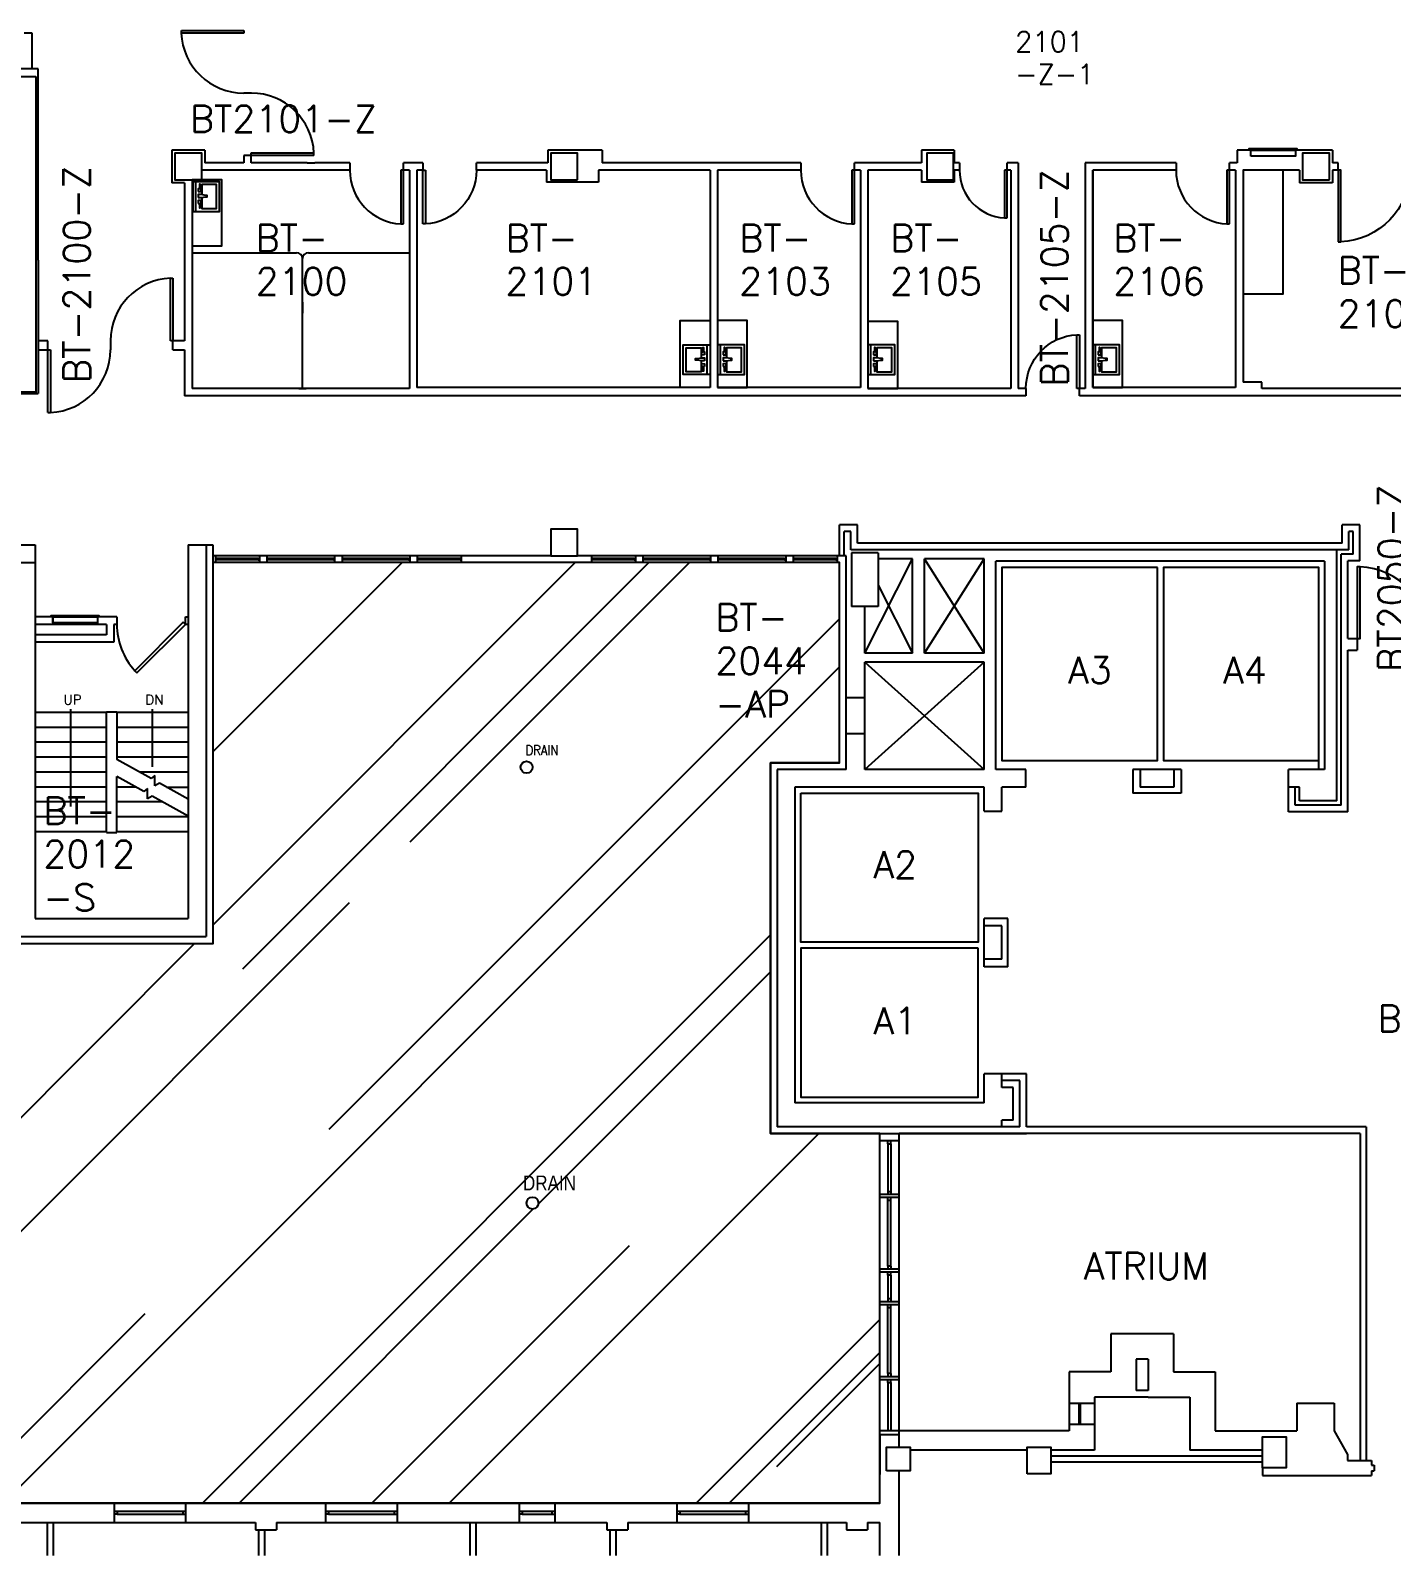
# Model space of a CAD drawing. Extents: x 2988 to 7122, y 18116 to 20102.
# Drawn here: x 4077 to 4992, y 18131 to 19155 of the extents above; entities that cross this region are included whole.
import ezdxf
from ezdxf.enums import TextEntityAlignment as Align

# ---------------------------------------------------------------- set-up
doc = ezdxf.new("R2010")
doc.units = 0
doc.header["$LTSCALE"] = 48
doc.header["$MEASUREMENT"] = 0
doc.layers.get('0').update_dxf_attribs({"linetype": 'CONTINUOUS'})
for name, color, linetype in [('ARDOOR', 7, 'CONTINUOUS'), ('ARROOMNO', 4, 'CONTINUOUS'), ('ARWALL', 7, 'CONTINUOUS'), ('COL', 14, 'CONTINUOUS'), ('EXROOF', 9, 'CONTINUOUS'), ('EXROOF_TEXT', 134, 'CONTINUOUS'), ('EXWALL', 8, 'CONTINUOUS'), ('EXWINDOW', 8, 'CONTINUOUS'), ('FIRE', 10, 'CONTINUOUS'), ('MILL', 1, 'CONTINUOUS'), ('MPFIXTURE', 3, 'CONTINUOUS'), ('TXT', 4, 'CONTINUOUS')]:
    doc.layers.add(name, color=color, linetype=linetype)
doc.styles.add('ARIAL_NARROW', font='ARIALN.TTF', dxfattribs={"height": 17})
doc.styles.add('ROMANS', font='romans.shx', dxfattribs={"height": 18})
doc.styles.add('SYMB', font='simplex.shx', dxfattribs={"width": 0.85})
doc.styles.add('TXT', font='txt.shx')

# ---------------------------------------------------------------- blocks, each defined once
blk = doc.blocks.new('COL2')
for p, q in [((-0.5, -0.5), (-0.5, 0.5)), ((-0.5, 0.5), (0.5, 0.5)), ((0.5, -0.5), (0.5, 0.5)), ((-0.5, -0.5), (0.5, -0.5))]:
    blk.add_line(p, q)
blk = doc.blocks.new('3-00-DR')
at = {"color": 0}
for p, q in [((0, 36), (0, 0)), ((1.8, 36), (0, 36)), ((1.8, 0), (1.8, 36)), ((0, 0), (1.8, 0))]:
    blk.add_line(p, q, dxfattribs=at)
blk.add_arc((-0.1, 0), 36.1, 0.049, 87.097, dxfattribs=at)
blk = doc.blocks.new('2-08-DR')
at = {"color": 0}
for p, q in [((0, 32), (0, 0)), ((1.8, 32), (0, 32)), ((1.8, 0), (1.8, 32)), ((0, 0), (1.8, 0))]:
    blk.add_line(p, q, dxfattribs=at)
blk.add_arc((-0.1, 0), 32.1, 0.0622, 86.7172, dxfattribs=at)
blk = doc.blocks.new('4-00-DR')
at = {"color": 0}
blk.add_lwpolyline([(0, 48), (1.8, 48), (1.8, 0), (0, 0)], close=True, dxfattribs=at)
blk.add_arc((-0.1, 0), 48.1, 0.0274, 87.8451, dxfattribs=at)
blk = doc.blocks.new('FHC')
for points in [[(-16, 0), (-16, 1), (16, 1), (16, 0)], [(-15, -4), (-15, 0), (15, 0), (15, -4)]]:
    blk.add_lwpolyline(points, close=True)
blk = doc.blocks.new('A$C2C847AA6')
at = {"color": 0}
for p, q in [((0, 0), (0, 1.8)), ((0, 1.8), (42, 1.8)), ((42, 0), (0, 0)), ((42, 0), (42, 1.8))]:
    blk.add_line(p, q, dxfattribs=at)
blk.add_arc((0, -0.1), 42.1, 2.4736, 89.9641, dxfattribs=at)
blk = doc.blocks.new('A$C1AA25534')
at = {"color": 0}
for p, q in [((0, 42), (42, 42)), ((0, 40.2), (0, 42)), ((42, 42), (42, 40.2)), ((42, 40.2), (0, 40.2))]:
    blk.add_line(p, q, dxfattribs=at)
blk.add_arc((42, 42.1), 42.1, 182.4736, 269.9641, dxfattribs=at)
blk = doc.blocks.new('A$C68D76B18')
at = {"color": 0}
for p, q in [((40.3, 0), (40.3, 42)), ((40.3, 42), (42, 42)), ((42, 42), (42, 0)), ((42, 0), (40.3, 0))]:
    blk.add_line(p, q, dxfattribs=at)
blk.add_arc((42.1, 0), 42.1, 92.4736, 179.9641, dxfattribs=at)
blk = doc.blocks.new('A$C29241D88')
at = {"layer": 'ARDOOR'}
for p, q in [((44.6, 33.9), (12.1, 1.4)), ((44.6, 33.9), (12.1, 1.4)), ((13.5, 0), (46, 32.5)), ((46, 32.5), (44.6, 33.9)), ((12.1, 1.4), (13.5, 0))]:
    blk.add_line(p, q, dxfattribs=at)
blk.add_arc((45.8, 32.4), 45.8, 179.8051, 222.5662, dxfattribs=at)
blk = doc.blocks.new('A$C356412C5')
at = {"layer": 'MPFIXTURE', "linetype": 'CONTINUOUS'}
blk.add_line((2, 0), (2, 20), dxfattribs=at)
for points in [[(0, 0), (18, 0), (18, 20), (0, 20)], [(3.7, 13.3), (5.7, 13.3), (5.7, 15.3), (4.9, 15.3), (4.9, 18.3), (4.4, 18.3), (4.4, 15.3), (3.7, 15.3), (3.7, 13.3)], [(3.7, 9.3), (5.7, 9.3), (8.7, 9.8), (9.7, 9.8), (9.7, 10.8), (8.7, 10.8), (5.7, 11.3), (3.7, 11.3), (3.7, 9.3)]]:
    blk.add_lwpolyline(points, close=True, dxfattribs=at)
for points in [[(6, 9.3), (6, 2), (16, 2), (16, 18), (6, 18), (6, 11.2)], [(3.7, 5.4), (4.4, 5.4), (4.4, 2.4), (4.9, 2.4), (4.9, 5.4), (5.7, 5.4), (5.7, 7.4), (3.7, 7.3), (3.7, 5.4)]]:
    blk.add_lwpolyline(points, dxfattribs=at)
blk = doc.blocks.new('A$C2F851E46')
at = {"layer": 'MPFIXTURE', "linetype": 'CONTINUOUS'}
blk.add_line((2, 0), (2, 20), dxfattribs=at)
for points in [[(0, 0), (18, 0), (18, 20), (0, 20)], [(3.7, 13.3), (5.7, 13.3), (5.7, 15.3), (4.9, 15.3), (4.9, 18.3), (4.4, 18.3), (4.4, 15.3), (3.7, 15.3), (3.7, 13.3)], [(3.7, 9.3), (5.7, 9.3), (8.7, 9.8), (9.7, 9.8), (9.7, 10.8), (8.7, 10.8), (5.7, 11.3), (3.7, 11.3), (3.7, 9.3)]]:
    blk.add_lwpolyline(points, close=True, dxfattribs=at)
for points in [[(6, 9.3), (6, 2), (16, 2), (16, 18), (6, 18), (6, 11.2)], [(3.7, 5.4), (4.4, 5.4), (4.4, 2.4), (4.9, 2.4), (4.9, 5.4), (5.7, 5.4), (5.7, 7.4), (3.7, 7.3), (3.7, 5.4)]]:
    blk.add_lwpolyline(points, dxfattribs=at)
blk = doc.blocks.new('A$C17F35A52')
at = {"layer": 'MPFIXTURE', "linetype": 'CONTINUOUS'}
blk.add_line((2, 0), (2, 20), dxfattribs=at)
for points in [[(0, 0), (18, 0), (18, 20), (0, 20)], [(3.7, 13.3), (5.7, 13.3), (5.7, 15.3), (4.9, 15.3), (4.9, 18.3), (4.4, 18.3), (4.4, 15.3), (3.7, 15.3), (3.7, 13.3)], [(3.7, 9.3), (5.7, 9.3), (8.7, 9.8), (9.7, 9.8), (9.7, 10.8), (8.7, 10.8), (5.7, 11.3), (3.7, 11.3), (3.7, 9.3)]]:
    blk.add_lwpolyline(points, close=True, dxfattribs=at)
for points in [[(6, 9.3), (6, 2), (16, 2), (16, 18), (6, 18), (6, 11.2)], [(3.7, 5.4), (4.4, 5.4), (4.4, 2.4), (4.9, 2.4), (4.9, 5.4), (5.7, 5.4), (5.7, 7.4), (3.7, 7.3), (3.7, 5.4)]]:
    blk.add_lwpolyline(points, dxfattribs=at)
blk = doc.blocks.new('A$C41770BED')
at = {"layer": 'MPFIXTURE', "linetype": 'CONTINUOUS'}
blk.add_line((16, 0), (16, 20), dxfattribs=at)
blk.add_lwpolyline([(18, 0), (0, 0), (0, 20), (18, 20)], close=True, dxfattribs=at)
blk.add_lwpolyline([(12, 9.3), (12, 2), (2, 2), (2, 18), (12, 18), (12, 11.2)], dxfattribs=at)
at = {"layer": 'MPFIXTURE', "linetype": 'CONTINUOUS', "flags": 128}
for points in [[(14.3, 9.3), (12.3, 9.3), (9.3, 9.8), (8.3, 9.8), (8.3, 10.8), (9.3, 10.8), (12.3, 11.3), (14.3, 11.3), (14.3, 9.3)], [(14.3, 13.3), (12.3, 13.3), (12.3, 15.3), (13.1, 15.3), (13.1, 18.3), (13.6, 18.3), (13.6, 15.3), (14.3, 15.3), (14.3, 13.3)]]:
    blk.add_lwpolyline(points, close=True, dxfattribs=at)
blk.add_lwpolyline([(14.3, 5.4), (13.6, 5.4), (13.6, 2.4), (13.1, 2.4), (13.1, 5.4), (12.3, 5.4), (12.3, 7.4), (14.3, 7.3), (14.3, 5.4)], dxfattribs=at)
blk = doc.blocks.new('A$C4CC709B9')
at = {"layer": 'MPFIXTURE', "linetype": 'CONTINUOUS'}
blk.add_line((2, 0), (2, 20), dxfattribs=at)
for points in [[(0, 0), (18, 0), (18, 20), (0, 20)], [(3.7, 13.3), (5.7, 13.3), (5.7, 15.3), (4.9, 15.3), (4.9, 18.3), (4.4, 18.3), (4.4, 15.3), (3.7, 15.3), (3.7, 13.3)], [(3.7, 9.3), (5.7, 9.3), (8.7, 9.8), (9.7, 9.8), (9.7, 10.8), (8.7, 10.8), (5.7, 11.3), (3.7, 11.3), (3.7, 9.3)]]:
    blk.add_lwpolyline(points, close=True, dxfattribs=at)
for points in [[(6, 9.3), (6, 2), (16, 2), (16, 18), (6, 18), (6, 11.2)], [(3.7, 5.4), (4.4, 5.4), (4.4, 2.4), (4.9, 2.4), (4.9, 5.4), (5.7, 5.4), (5.7, 7.4), (3.7, 7.3), (3.7, 5.4)]]:
    blk.add_lwpolyline(points, dxfattribs=at)
blk = doc.blocks.new('A$C4710155C')
at = {"color": 0}
for p, q in [((0, 0), (0, 42)), ((0, 42), (1.7, 42)), ((1.7, 42), (1.7, 0)), ((0, 0), (1.7, 0))]:
    blk.add_line(p, q, dxfattribs=at)
blk.add_arc((-0.1, 42), 42.1, 272.4736, 359.9641, dxfattribs=at)

msp = doc.modelspace()

# ---------------------------------------------------------------- hatches: boundary and pattern name
at = {"layer": 'EXROOF'}
h = msp.add_hatch(dxfattribs=at)
h.set_pattern_fill('AR-RROOF', color=256, scale=175, angle=45, style=0)
h.paths.add_polyline_path([(3040.7, 18600.2), (3040.7, 18166.1), (4648, 18166.1), (4648, 18414.3), (4574.5, 18414.3), (4574.5, 18663.3), (4621, 18663.3), (4621, 18797.7), (4200, 18797.7), (4200, 18541.7), (4064, 18541.7), (4064, 18673.7), (4030, 18673.7), (4030, 18666.7), (4000.7, 18666.7), (4000.7, 18600.2)])
edge = h.paths.add_edge_path(flags=16)
edge.add_arc((4414.7, 18367.6), 4, 0, 360)
edge = h.paths.add_edge_path(flags=16)
edge.add_arc((4410.7, 18660.3), 4, 0, 360)
edge = h.paths.add_edge_path(flags=16)
edge.add_arc((4026.4, 18381.1), 4, 0, 360)
h.paths.add_polyline_path([(3789.2, 18423.4), (3875.1, 18423.4), (3875.1, 18358.6), (3789.2, 18358.6)], flags=16)
edge = h.paths.add_edge_path(flags=16)
edge.add_arc((3628.8, 18381.1), 4, 0, 360)
edge = h.paths.add_edge_path(flags=16)
edge.add_arc((3231.2, 18381.1), 4, 0, 360)
edge = h.paths.add_edge_path(flags=0)
edge.add_line((4064, 18678.7), (4062, 18678.7))
edge.add_line((4062, 18678.7), (4062, 18673.7))
edge.add_line((4062, 18673.7), (4064, 18673.7))
edge.add_line((4064, 18673.7), (4060, 18673.7))
edge.add_line((4060, 18673.7), (4060, 18643.7))
edge.add_line((4060, 18643.7), (4062, 18643.7))
edge.add_line((4062, 18643.7), (4062, 18673.7))
edge.add_line((4062, 18673.7), (4060, 18673.7))
edge.add_line((4060, 18673.7), (4060, 18643.7))
edge.add_arc((4062, 18673.6), 30, 179.8725, 266.1776, ccw=False)
edge.add_line((4032, 18673.7), (4030, 18673.7))
edge.add_line((4030, 18673.7), (4032, 18673.6))
edge.add_line((4032, 18673.6), (4032, 18678.7))
edge.add_line((4032, 18678.7), (4030, 18678.7))
edge = h.paths.add_edge_path(flags=16)
edge.add_line((4064, 18678.7), (4062, 18678.7))
edge.add_line((4062, 18678.7), (4062, 18673.7))
edge.add_line((4062, 18673.7), (4064, 18673.7))
edge.add_line((4064, 18673.7), (4060, 18673.7))
edge.add_line((4060, 18673.7), (4060, 18643.7))
edge.add_line((4060, 18643.7), (4062, 18643.7))
edge.add_line((4062, 18643.7), (4062, 18673.7))
edge.add_line((4062, 18673.7), (4060, 18673.7))
edge.add_line((4060, 18673.7), (4060, 18643.7))
edge.add_arc((4062, 18673.6), 30, 179.8725, 266.1776, ccw=False)
edge.add_line((4032, 18673.7), (4030, 18673.7))
edge.add_line((4030, 18673.7), (4032, 18673.6))
edge.add_line((4032, 18673.6), (4032, 18678.7))
edge.add_line((4032, 18678.7), (4030, 18678.7))
edge = h.paths.add_edge_path(flags=0)
edge.add_line((4064, 18678.7), (4062, 18678.7))
edge.add_line((4062, 18678.7), (4062, 18673.7))
edge.add_line((4062, 18673.7), (4064, 18673.7))
edge.add_line((4064, 18673.7), (4060, 18673.7))
edge.add_line((4060, 18673.7), (4060, 18643.7))
edge.add_line((4060, 18643.7), (4062, 18643.7))
edge.add_line((4062, 18643.7), (4062, 18673.7))
edge.add_line((4062, 18673.7), (4060, 18673.7))
edge.add_line((4060, 18673.7), (4060, 18643.7))
edge.add_arc((4062, 18673.6), 30, 179.8725, 266.1776, ccw=False)
edge.add_line((4032, 18673.7), (4030, 18673.7))
edge.add_line((4030, 18673.7), (4032, 18673.6))
edge.add_line((4032, 18673.6), (4032, 18678.7))
edge.add_line((4032, 18678.7), (4030, 18678.7))
edge = h.paths.add_edge_path(flags=17)
edge.add_line((4064, 18678.7), (4062, 18678.7))
edge.add_line((4062, 18678.7), (4062, 18673.7))
edge.add_line((4062, 18673.7), (4064, 18673.7))
edge.add_line((4064, 18673.7), (4060, 18673.7))
edge.add_line((4060, 18673.7), (4060, 18643.7))
edge.add_line((4060, 18643.7), (4062, 18643.7))
edge.add_line((4062, 18643.7), (4062, 18673.7))
edge.add_line((4062, 18673.7), (4060, 18673.7))
edge.add_line((4060, 18673.7), (4060, 18643.7))
edge.add_arc((4062, 18673.6), 30, 179.8725, 266.1776, ccw=False)
edge.add_line((4032, 18673.7), (4030, 18673.7))
edge.add_line((4030, 18673.7), (4032, 18673.6))
edge.add_line((4032, 18673.6), (4032, 18678.7))
edge.add_line((4032, 18678.7), (4030, 18678.7))
h.paths.add_polyline_path([(4405.8, 18373.6), (4446.4, 18373.6), (4446.4, 18388.6), (4405.8, 18388.6)], flags=24)
h.paths.add_polyline_path([(4407.7, 18666.7), (4434.4, 18666.7), (4434.4, 18676.7), (4407.7, 18676.7)], flags=24)
h.paths.add_polyline_path([(4017.3, 18388.5), (4058, 18388.5), (4058, 18403.5), (4017.3, 18403.5)], flags=24)
h.paths.add_polyline_path([(3619.2, 18389.4), (3659.8, 18389.4), (3659.8, 18404.4), (3619.2, 18404.4)], flags=24)
h.paths.add_polyline_path([(3222.6, 18390.1), (3263.2, 18390.1), (3263.2, 18405.1), (3222.6, 18405.1)], flags=24)

# ---------------------------------------------------------------- linework, layer by layer
at = {"layer": 'ARDOOR'}
for p, q in [((4225.8, 19113), (4220.8, 19113)), ((4131.2, 18946.6), (4131.2, 18940.6))]:
    msp.add_line(p, q, dxfattribs=at)
at = {"layer": 'ARDOOR', "flags": 128}
msp.add_lwpolyline([(5016.7, 18746.8, 0.402069), (4970.7, 18794.8), (4970.7, 18794.8), (4968.7, 18794.8), (4968.7, 18746.8), (4970.7, 18746.8), (4970.7, 18794.8)], format="xyb", dxfattribs=at)
at = {"layer": 'ARWALL', "linetype": 'CONTINUOUS'}
for p, q in [((4082.7, 19129.2), (3987.7, 19129.2)), ((4082.7, 19000.7), (4082.7, 19129.2)), ((4194.5, 19074.7), (4172.5, 19074.7)), ((4172.5, 19074.7), (4172.5, 19052.7)), ((4194.5, 19074.7), (4194.5, 19066.2)), ((4220.8, 19071), (4220.8, 19066.2)), ((4225.8, 19066.2), (4225.8, 19071)), ((4461.5, 19074.7), (4425, 19074.7)), ((4425, 19074.7), (4425, 19066.2)), ((4461.5, 19074.7), (4461.5, 19066.2)), ((4698, 19074.7), (4676, 19074.7)), ((4676, 19074.7), (4676, 19066.2)), ((4698, 19074.7), (4698, 19066.2)), ((4952, 19074.7), (4888, 19074.7)), ((4888, 19074.7), (4888, 19066.2)), ((4952, 19074.7), (4952, 19066.2)), ((4292, 19061.2), (4192.5, 19061.2)), ((4220.8, 19066.2), (4194.5, 19066.2)), ((4263.4, 19066.2), (4225.8, 19066.2)), ((4263.4, 19066.2), (4268.4, 19066.2)), ((4292, 19066.2), (4268.4, 19066.2)), ((4292, 19066.2), (4292, 19061.2)), ((4341, 19066.2), (4328, 19066.2)), ((4328, 19061.2), (4328, 19066.2)), ((4332, 19061.2), (4328, 19061.2)), ((4332, 19061.2), (4332, 18914.7)), ((4337, 19061.2), (4337, 18915.2)), ((4341, 19061.2), (4337, 19061.2)), ((4341, 19066.2), (4341, 19061.2)), ((4425, 19066.2), (4377, 19066.2)), ((4377, 19061.2), (4377, 19066.2)), ((4424, 19061.2), (4377, 19061.2)), ((4424, 19061.2), (4424, 19053.2)), ((4534, 19061.2), (4459, 19061.2)), ((4459, 19061.2), (4459, 19053.2)), ((4595, 19066.2), (4461.5, 19066.2)), ((4534, 19061.2), (4534, 18915.2)), ((4539, 19061.2), (4539, 18915.2)), ((4595, 19061.2), (4539, 19061.2)), ((4595, 19066.2), (4595, 19061.2)), ((4676, 19066.2), (4631, 19066.2)), ((4631, 19061.2), (4631, 19066.2)), ((4635, 19061.2), (4631, 19061.2)), ((4635, 19061.2), (4635, 18915.2)), ((4640, 19061.2), (4640, 18914.7)), ((4676, 19061.2), (4640, 19061.2)), ((4676, 19061.2), (4676, 19053.2)), ((4698, 19061.2), (4698, 19053.2)), ((4701.5, 19066.2), (4701.5, 19061.2)), ((4741, 19066.2), (4733.5, 19066.2)), ((4733.5, 19061.2), (4733.5, 19066.2)), ((4736, 19061.2), (4733.5, 19061.2)), ((4736, 19061.2), (4736, 18914.7)), ((4741, 19066.2), (4741, 18914.7)), ((4786, 19066.2), (4786, 18914.7)), ((4847, 19066.2), (4786, 19066.2)), ((4791, 19061.2), (4791, 18915.2)), ((4791, 18915.2), (4791, 19061.2)), ((4847, 19061.2), (4791, 19061.2)), ((4847, 19066.2), (4847, 19061.2)), ((4888, 19066.2), (4883, 19066.2)), ((4883, 19061.2), (4883, 19066.2)), ((4887, 19061.2), (4883, 19061.2)), ((4887, 19061.2), (4887, 18915.2)), ((4930, 19061.2), (4892, 19061.2)), ((4892, 19061.2), (4892, 18918.8)), ((4930, 19061.2), (4930, 19052.7)), ((4956, 19066.2), (4952, 19066.2)), ((4956, 19061.2), (4952, 19061.2)), ((4952, 19061.2), (4952, 19052.7)), ((4181, 19052.7), (4172.5, 19052.7)), ((4181, 19052.7), (4181, 18946.6)), ((4186, 19054.7), (4186, 18914.7)), ((4459, 19053.2), (4424, 19053.2)), ((4698, 19053.2), (4676, 19053.2)), ((4952, 19052.7), (4930, 19052.7)), ((4082.7, 19000.7), (4082.7, 18911.3)), ((4082.7, 18946.6), (4082.7, 18940.6)), ((4089.2, 18946.6), (4082.7, 18946.6)), ((4181, 18946.6), (4173.2, 18946.6)), ((4082.7, 18940.6), (4089.2, 18940.6)), ((4173.2, 18940.6), (4181, 18940.6)), ((4181, 18940.6), (4181, 18909.7)), ((4534, 18915.2), (4337, 18915.2)), ((4635, 18915.2), (4539, 18915.2)), ((4887, 18915.2), (4791, 18915.2)), ((4069, 18911.3), (4082.7, 18911.3)), ((4070, 18912.3), (4081, 18912.3)), ((4746.2, 18909.7), (4181, 18909.7)), ((4332, 18914.7), (4186, 18914.7)), ((4257.7, 18914.7), (4262.7, 18914.7)), ((4736, 18914.7), (4640, 18914.7)), ((4746.2, 18914.7), (4741, 18914.7)), ((4746.2, 18914.7), (4746.2, 18909.7)), ((4786, 18914.7), (4782.2, 18914.7)), ((4782.2, 18909.7), (4782.2, 18914.7)), ((5129, 18909.7), (4782.2, 18909.7)), ((5089, 18914.7), (4904.6, 18914.7)), ((4633, 18823.1), (4621, 18823.1)), ((4621, 18802.2), (4621, 18823.1)), ((4633, 18810.8), (4633, 18823.1)), ((4958.5, 18810.8), (4958.5, 18823.1)), ((4970.5, 18823.1), (4958.5, 18823.1)), ((4970.5, 18798.8), (4970.5, 18823.1)), ((4628.5, 18818.6), (4624, 18818.6)), ((4624, 18802.2), (4624, 18818.6)), ((4628.5, 18806.3), (4628.5, 18818.6)), ((4963, 18806.3), (4963, 18818.6)), ((4966, 18818.6), (4963, 18818.6)), ((4966, 18803.3), (4966, 18818.6)), ((4958.5, 18810.8), (4633, 18810.8)), ((4963, 18806.3), (4955, 18806.3)), ((4958, 18634.8), (4958, 18803.3)), ((4966, 18803.3), (4958, 18803.3)), ((4962.5, 18746.8), (4962.5, 18798.8)), ((4970.5, 18798.8), (4962.5, 18798.8)), ((4962.5, 18746.8), (4968.7, 18746.8)), ((4962.5, 18746.8), (4968.7, 18746.8)), ((4968.7, 18746.8), (4968.7, 18738.8)), ((4968.7, 18746.8), (4968.7, 18738.8)), ((4962.5, 18630.3), (4962.5, 18738.8)), ((4962.5, 18738.8), (4968.7, 18738.8)), ((4962.5, 18738.8), (4968.7, 18738.8)), ((4818, 18658.8), (4818, 18642.8)), ((4823, 18658.8), (4818, 18658.8)), ((4850.5, 18658.8), (4845.5, 18658.8)), ((4850.5, 18658.8), (4850.5, 18642.8)), ((4850.5, 18642.8), (4818, 18642.8)), ((4922.5, 18630.3), (4922.5, 18646.8)), ((4927, 18634.8), (4927, 18646.8)), ((4962.5, 18630.3), (4922.5, 18630.3)), ((4958, 18634.8), (4927, 18634.8)), ((4718, 18553.8), (4718, 18558.8)), ((4734, 18558.8), (4718, 18558.8)), ((4734, 18526.3), (4734, 18558.8)), ((4718, 18526.3), (4718, 18531.3)), ((4734, 18526.3), (4718, 18526.3)), ((4746.5, 18454.3), (4730, 18454.3)), ((4746.5, 18418.8), (4746.5, 18454.3)), ((4742, 18449.8), (4730, 18449.8)), ((4742, 18418.8), (4742, 18449.8)), ((4970.7, 18414.3), (4661, 18414.3)), ((4742, 18418.8), (4730, 18418.8)), ((4974.7, 18418.8), (4746.5, 18418.8)), ((4970.7, 18414.3), (4970.7, 18194.7)), ((4974.7, 18418.8), (4974.7, 18194.7)), ((4905, 18197.7), (4762.9, 18197.7)), ((4905, 18193.7), (4762.9, 18193.7)), ((4088.7, 18153.1), (4088.7, 18130.9)), ((4092.7, 18153.1), (4092.7, 18130.9)), ((4230.7, 18148.1), (4230.7, 18130.9)), ((4234.7, 18148.1), (4234.7, 18130.9)), ((4372.7, 18153.1), (4372.7, 18130.9)), ((4376.7, 18153.1), (4376.7, 18130.9)), ((4466.7, 18148.1), (4466.7, 18130.9)), ((4470.7, 18148.1), (4470.7, 18130.9)), ((4608.7, 18153.1), (4608.7, 18130.9)), ((4612.7, 18153.1), (4612.7, 18130.9))]:
    msp.add_line(p, q, dxfattribs=at)
at = {"layer": 'ARWALL'}
for p, q in [((4225.8, 19071), (4220.8, 19071)), ((4701.5, 19066.2), (4698, 19066.2)), ((4701.5, 19061.2), (4698, 19061.2)), ((4956, 19061.2), (4956, 19066.2)), ((4089.2, 18940.6), (4089.2, 18946.6)), ((4173.2, 18940.6), (4173.2, 18946.6)), ((4904.6, 18918.8), (4892, 18918.8)), ((4904.6, 18914.7), (4904.6, 18918.8)), ((4135.5, 18761.2), (4080.5, 18761.2)), ((4128.5, 18756.2), (4080.5, 18756.2)), ((4092.4, 18761.2), (4092.4, 18756.2)), ((4122.4, 18761.2), (4122.4, 18756.2)), ((4128.5, 18756.2), (4128.5, 18749.2)), ((4133.5, 18756.2), (4133.5, 18744.2)), ((4135.5, 18756.2), (4133.5, 18756.2)), ((4135.5, 18761.2), (4135.5, 18756.2)), ((4181.5, 18756.2), (4181.5, 18761.2)), ((4181.5, 18761.2), (4183.5, 18761.2)), ((4183.5, 18756.2), (4181.5, 18756.2)), ((4128.5, 18749.2), (4080.5, 18749.2)), ((4133.5, 18744.2), (4080.5, 18744.2))]:
    msp.add_line(p, q, dxfattribs=at)
at = {"layer": 'COL', "linetype": 'CONTINUOUS'}
for points in [[(4192.5, 19054.7), (4192.5, 19072.7), (4174.5, 19072.7), (4174.5, 19054.7), (4192.5, 19054.7)], [(4445, 19054.7), (4445, 19072.7), (4427, 19072.7), (4427, 19054.7), (4445, 19054.7)], [(4697.5, 19054.7), (4697.5, 19072.7), (4679.5, 19072.7), (4679.5, 19054.7), (4697.5, 19054.7)], [(4950, 19054.7), (4950, 19072.7), (4932, 19072.7), (4932, 19054.7), (4950, 19054.7)], [(4445, 18802.2), (4445, 18820.2), (4427, 18820.2), (4427, 18802.2), (4445, 18802.2)]]:
    msp.add_lwpolyline(points, dxfattribs=at)
at = {"layer": 'COL'}
for points in [[(4905, 18189.7), (4905, 18210.7), (4921, 18210.7), (4921, 18189.7)], [(4652.5, 18187.7), (4652.5, 18203.7), (4668.5, 18203.7), (4668.5, 18187.7)], [(4746.9, 18185.7), (4746.9, 18203.7), (4762.9, 18203.7), (4762.9, 18185.7)]]:
    msp.add_lwpolyline(points, close=True, dxfattribs=at)
at = {"layer": 'EXROOF'}
msp.add_lwpolyline([(3040.7, 18600.2), (3040.7, 18166.1), (4648, 18166.1), (4648, 18414.3), (4574.5, 18414.3), (4574.5, 18663.3), (4621, 18663.3), (4621, 18797.7), (4200, 18797.7), (4200, 18541.7), (4064, 18541.7), (4064, 18673.7), (4030, 18673.7), (4030, 18666.7), (4000.7, 18666.7), (4000.7, 18600.2), (3040.7, 18600.2)], dxfattribs=at)
for centre in [(4410.7, 18660.3), (4414.7, 18367.6)]:
    msp.add_circle(centre, 4, dxfattribs=at)
at = {"layer": 'EXWALL', "linetype": 'CONTINUOUS'}
for p, q in [((3979.3, 19124.2), (4081, 19124.2)), ((3979.3, 19124.2), (4081, 19124.2)), ((4069, 18911.3), (4081, 18911.3)), ((4068.5, 18809.7), (4080.5, 18809.7)), ((4183.5, 18809.7), (4200, 18809.7)), ((4068.5, 18797.7), (4080.5, 18797.7)), ((4080.5, 18558.7), (4183.5, 18558.7)), ((4068.5, 18546.7), (4195.5, 18546.7)), ((4200, 18541.7), (4064, 18541.7)), ((4574.5, 18414.3), (4746.5, 18414.3))]:
    msp.add_line(p, q, dxfattribs=at)
at = {"layer": 'EXWALL'}
for p, q in [((4081, 19124.2), (4081, 18911.3)), ((4080.5, 18809.7), (4080.5, 18558.7)), ((4183.5, 18809.7), (4183.5, 18558.7)), ((4195.5, 18809.7), (4195.5, 18546.7)), ((4200, 18809.7), (4200, 18797.7)), ((4955, 18806.3), (4628.5, 18806.3)), ((4955, 18637.8), (4955, 18806.3)), ((4427, 18802.2), (4200, 18802.2)), ((4621, 18797.7), (4200, 18797.7)), ((4200, 18797.7), (4200, 18541.7)), ((4625.5, 18802.2), (4445, 18802.2)), ((4621, 18663.3), (4621, 18797.7)), ((4625.5, 18658.8), (4625.5, 18802.2)), ((4638, 18736.8), (4670, 18800.3)), ((4670, 18800.3), (4647, 18800.3)), ((4670, 18736.8), (4670, 18800.3)), ((4678, 18736.8), (4718, 18800.3)), ((4718, 18736.8), (4678, 18800.3)), ((4718, 18800.3), (4678, 18800.3)), ((4678, 18736.8), (4678, 18800.3)), ((4718, 18736.8), (4718, 18800.3)), ((4726, 18658.8), (4726, 18798.7)), ((4946.7, 18798.7), (4726, 18798.7)), ((4946.7, 18798.7), (4946.7, 18658.8)), ((4647, 18782.5), (4670, 18736.8)), ((4638, 18736.8), (4638, 18768.3)), ((4670, 18736.8), (4638, 18736.8)), ((4718, 18730.8), (4638, 18658.8)), ((4638, 18730.8), (4718, 18658.8)), ((4718, 18730.8), (4638, 18730.8)), ((4638, 18658.8), (4638, 18730.8)), ((4718, 18736.8), (4678, 18736.8)), ((4718, 18658.8), (4718, 18730.8)), ((4638, 18706.8), (4625.5, 18706.8)), ((4128.5, 18697), (4080.5, 18697)), ((4104.5, 18633.8), (4104.5, 18699.3)), ((4128.5, 18697.5), (4135.5, 18697.5)), ((4128.5, 18616.5), (4128.5, 18697.5)), ((4135.5, 18697.5), (4135.5, 18665.5)), ((4183.5, 18697), (4135.5, 18697)), ((4159.5, 18660.5), (4159.5, 18699.3)), ((4128.5, 18687), (4080.5, 18687)), ((4183.5, 18687), (4135.5, 18687)), ((4638, 18682.8), (4625.5, 18682.8)), ((4128.5, 18677), (4080.5, 18677)), ((4183.5, 18677), (4135.5, 18677)), ((4128.5, 18667), (4080.5, 18667)), ((4183.5, 18667), (4135.5, 18667)), ((4158.5, 18652.7), (4135.5, 18665.5)), ((4574.5, 18663.3), (4574.5, 18414.3)), ((4621, 18663.3), (4574.5, 18663.3)), ((4943, 18658.8), (4943, 18664.8)), ((4128.5, 18657), (4080.5, 18657)), ((4153.6, 18644), (4135.5, 18654)), ((4135.5, 18616.5), (4135.5, 18654)), ((4183.5, 18657), (4150.8, 18657)), ((4160.9, 18654.7), (4158.5, 18652.7)), ((4161, 18647.8), (4160.9, 18654.7)), ((4164.1, 18649.6), (4161, 18647.8)), ((4183.5, 18638.8), (4164.1, 18649.6)), ((4579, 18658.8), (4579, 18418.8)), ((4625.5, 18658.8), (4579, 18658.8)), ((4718, 18658.8), (4638, 18658.8)), ((4746, 18658.8), (4726, 18658.8)), ((4746, 18658.8), (4730, 18658.8)), ((4746, 18646.8), (4746, 18658.8)), ((4845.5, 18658.8), (4823, 18658.8)), ((4823, 18658.8), (4823, 18646.8)), ((4845.5, 18658.8), (4845.5, 18646.8)), ((4943, 18658.8), (4922.5, 18658.8)), ((4922.5, 18646.8), (4922.5, 18658.8)), ((4946.7, 18658.8), (4922.5, 18658.8)), ((4128.5, 18647), (4080.5, 18647)), ((4148.2, 18647), (4135.5, 18647)), ((4156, 18646), (4153.6, 18644)), ((4156.1, 18639), (4156, 18646)), ((4159.2, 18640.8), (4156.1, 18639)), ((4183.5, 18627.4), (4159.2, 18640.8)), ((4168.8, 18647), (4183.5, 18647)), ((4591, 18646.8), (4591, 18434.8)), ((4718, 18646.8), (4591, 18646.8)), ((4718, 18646.8), (4591, 18646.8)), ((4591, 18646.8), (4591, 18434.8)), ((4718, 18630.8), (4718, 18646.8)), ((4718, 18630.8), (4718, 18646.8)), ((4746, 18646.8), (4730, 18646.8)), ((4730, 18630.8), (4730, 18646.8)), ((4845.5, 18646.8), (4823, 18646.8)), ((4930, 18646.8), (4922.5, 18646.8)), ((4930, 18637.8), (4930, 18646.8)), ((4128.5, 18637), (4080.5, 18637)), ((4166.2, 18637), (4135.5, 18637)), ((4718, 18630.8), (4730, 18630.8)), ((4955, 18637.8), (4930, 18637.8)), ((4128.5, 18627), (4080.5, 18627)), ((4183.5, 18627), (4135.5, 18627)), ((4128.5, 18617), (4080.5, 18617)), ((4128.5, 18616.5), (4135.5, 18616.5)), ((4183.5, 18617), (4135.5, 18617)), ((4730, 18553.8), (4718, 18553.8)), ((4718, 18531.3), (4718, 18553.8)), ((4730, 18531.3), (4730, 18553.8)), ((4730, 18531.3), (4718, 18531.3)), ((4718, 18434.8), (4718, 18454.3)), ((4730, 18454.3), (4718, 18454.3)), ((4730, 18454.3), (4718, 18454.3)), ((4718, 18434.8), (4718, 18454.3)), ((4730, 18445.3), (4730, 18454.3)), ((4737.5, 18445.3), (4730, 18445.3)), ((4737.5, 18423.3), (4737.5, 18445.3)), ((4718, 18434.8), (4591, 18434.8)), ((4718, 18434.8), (4591, 18434.8)), ((4648, 18414.3), (4574.5, 18414.3)), ((4661, 18418.8), (4579, 18418.8)), ((4648, 18212.2), (4648, 18414.3)), ((4730, 18418.8), (4661, 18418.8)), ((4661, 18212.2), (4661, 18414.3)), ((4730, 18418.8), (4730, 18423.3)), ((4737.5, 18423.3), (4730, 18423.3)), ((4803.2, 18279.7), (4803.2, 18254.2)), ((4845.2, 18279.7), (4803.2, 18279.7)), ((4845.2, 18279.7), (4845.2, 18254.2)), ((4828.2, 18262.7), (4820.2, 18262.7)), ((4820.2, 18262.7), (4820.2, 18241.7)), ((4828.2, 18262.7), (4828.2, 18241.7)), ((4803.2, 18254.2), (4775.2, 18254.2)), ((4775.2, 18254.2), (4775.2, 18214.7)), ((4845.2, 18254.2), (4873.2, 18254.2)), ((4873.2, 18254.2), (4873.2, 18214.7)), ((4828.2, 18241.7), (4820.2, 18241.7)), ((4792.2, 18233), (4775.2, 18233)), ((4781.7, 18233), (4781.7, 18219)), ((4782.2, 18233), (4782.2, 18219)), ((4782.7, 18233), (4782.7, 18219)), ((4828.2, 18237.2), (4792.2, 18237.2)), ((4792.2, 18237.2), (4792.2, 18201.7)), ((4828.2, 18237.2), (4856.2, 18237.2)), ((4856.2, 18237.2), (4856.2, 18201.7)), ((4928.2, 18233.2), (4928.2, 18214.7)), ((4928.2, 18233.2), (4953.2, 18233.2)), ((4953.2, 18233.2), (4953.2, 18214.7)), ((4953.2, 18229.7), (4953.2, 18214.7)), ((4792.2, 18219), (4775.2, 18219)), ((4775.2, 18214.7), (4648, 18214.7)), ((4648, 18212.2), (4648, 18185.4)), ((4648, 18212.2), (4661, 18212.2)), ((4661, 18203.7), (4661, 18212.2)), ((4873.2, 18214.7), (4928.2, 18214.7)), ((4953.2, 18214.7), (4962.2, 18198.7)), ((4648, 18166.1), (4648, 18206)), ((4746.9, 18201.7), (4668.5, 18201.7)), ((4792.2, 18201.7), (4762.9, 18201.7)), ((4905, 18201.7), (4856.2, 18201.7)), ((4962.2, 18198.7), (4962.2, 18194.7)), ((4905, 18189.7), (4905, 18184.7)), ((4962.2, 18194.7), (4978.2, 18194.7)), ((4978.2, 18194.7), (4978.2, 18191.7)), ((4978.2, 18191.7), (4980.2, 18191.7)), ((4980.2, 18191.7), (4980.2, 18187.7)), ((4661, 18153.1), (4661, 18187.7)), ((4905, 18184.7), (4978.2, 18184.7)), ((4958.7, 18184.7), (4974.7, 18184.7)), ((4978.2, 18187.7), (4980.2, 18187.7)), ((4978.2, 18187.7), (4978.2, 18184.7)), ((4648, 18166.1), (3040.7, 18166.1)), ((3040.7, 18166.1), (4648, 18166.1)), ((3992.7, 18153.1), (4228.7, 18153.1)), ((4228.7, 18153.1), (4228.7, 18148.1)), ((4228.7, 18148.1), (4242.7, 18148.1)), ((4242.7, 18153.1), (4242.7, 18148.1)), ((4242.7, 18153.1), (4464.7, 18153.1)), ((4464.7, 18153.1), (4464.7, 18148.1)), ((4464.7, 18148.1), (4478.7, 18148.1)), ((4478.7, 18153.1), (4478.7, 18148.1)), ((4478.7, 18153.1), (4625.7, 18153.1)), ((4478.7, 18153.1), (4625.7, 18153.1)), ((4625.7, 18153.1), (4625.7, 18148.1)), ((4625.7, 18148.1), (4639.7, 18148.1)), ((4639.7, 18153.1), (4639.7, 18148.1)), ((4639.7, 18153.1), (4648, 18153.1)), ((4648, 18130.9), (4648, 18153.1)), ((4661, 18130.9), (4661, 18153.1))]:
    msp.add_line(p, q, dxfattribs=at)
for points in [[(4834.5, 18794.3), (4730, 18794.3), (4730, 18664.8), (4834.5, 18664.8)], [(4943, 18664.8), (4943, 18794.3), (4838.5, 18794.3), (4838.5, 18664.8)], [(4595, 18642.8), (4714, 18642.8), (4714, 18542.8), (4595, 18542.8)], [(4714, 18538.8), (4595, 18538.8), (4595, 18438.8), (4714, 18438.8)]]:
    msp.add_lwpolyline(points, close=True, dxfattribs=at)
at = {"layer": 'EXWINDOW'}
for p, q in [((4202, 18797.7), (4202, 18802.2)), ((4203, 18800.5), (4202, 18800.5)), ((4203, 18799.5), (4202, 18799.5)), ((4230.5, 18800.5), (4203, 18800.5)), ((4203, 18799.5), (4203, 18800.5)), ((4230.5, 18799.5), (4203, 18799.5)), ((4230.5, 18799.5), (4230.5, 18800.5)), ((4230.5, 18800.5), (4231.5, 18800.5)), ((4230.5, 18799.5), (4231.5, 18799.5)), ((4231.5, 18797.7), (4231.5, 18802.2)), ((4236.5, 18797.7), (4236.5, 18802.2)), ((4237.5, 18800.5), (4236.5, 18800.5)), ((4237.5, 18799.5), (4236.5, 18799.5)), ((4281, 18800.5), (4237.5, 18800.5)), ((4237.5, 18799.5), (4237.5, 18800.5)), ((4281, 18799.5), (4237.5, 18799.5)), ((4281, 18800.5), (4282, 18800.5)), ((4281, 18799.5), (4281, 18800.5)), ((4281, 18799.5), (4282, 18799.5)), ((4282, 18797.7), (4282, 18802.2)), ((4287, 18797.7), (4287, 18802.2)), ((4288, 18800.5), (4287, 18800.5)), ((4288, 18799.5), (4287, 18799.5)), ((4331.5, 18800.5), (4288, 18800.5)), ((4288, 18799.5), (4288, 18800.5)), ((4331.5, 18799.5), (4288, 18799.5)), ((4331.5, 18800.5), (4332.5, 18800.5)), ((4331.5, 18799.5), (4331.5, 18800.5)), ((4331.5, 18799.5), (4332.5, 18799.5)), ((4332.5, 18797.7), (4332.5, 18802.2)), ((4337.5, 18797.7), (4337.5, 18802.2)), ((4338.5, 18800.5), (4337.5, 18800.5)), ((4338.5, 18799.5), (4337.5, 18799.5)), ((4366, 18800.5), (4338.5, 18800.5)), ((4338.5, 18799.5), (4338.5, 18800.5)), ((4366, 18799.5), (4338.5, 18799.5)), ((4366, 18800.5), (4367, 18800.5)), ((4366, 18799.5), (4366, 18800.5)), ((4366, 18799.5), (4367, 18799.5)), ((4367, 18797.7), (4367, 18802.2)), ((4454.5, 18797.7), (4454.5, 18802.2)), ((4455.5, 18800.5), (4454.5, 18800.5)), ((4455.5, 18799.5), (4454.5, 18799.5)), ((4483, 18800.5), (4455.5, 18800.5)), ((4455.5, 18799.5), (4455.5, 18800.5)), ((4483, 18799.5), (4455.5, 18799.5)), ((4483, 18800.5), (4484, 18800.5)), ((4483, 18799.5), (4483, 18800.5)), ((4483, 18799.5), (4484, 18799.5)), ((4484, 18797.7), (4484, 18802.2)), ((4489, 18797.7), (4489, 18802.2)), ((4490, 18800.5), (4489, 18800.5)), ((4490, 18799.5), (4489, 18799.5)), ((4533.5, 18800.5), (4490, 18800.5)), ((4490, 18799.5), (4490, 18800.5)), ((4533.5, 18799.5), (4490, 18799.5)), ((4533.5, 18799.5), (4533.5, 18800.5)), ((4533.5, 18800.5), (4534.5, 18800.5)), ((4533.5, 18799.5), (4534.5, 18799.5)), ((4534.5, 18797.7), (4534.5, 18802.2)), ((4539.5, 18797.7), (4539.5, 18802.2)), ((4540.5, 18800.5), (4539.5, 18800.5)), ((4540.5, 18799.5), (4539.5, 18799.5)), ((4540.5, 18799.5), (4540.5, 18800.5)), ((4584, 18800.5), (4540.5, 18800.5)), ((4584, 18799.5), (4540.5, 18799.5)), ((4584, 18799.5), (4584, 18800.5)), ((4584, 18800.5), (4585, 18800.5)), ((4584, 18799.5), (4585, 18799.5)), ((4585, 18797.7), (4585, 18802.2)), ((4590, 18797.7), (4590, 18802.2)), ((4591, 18800.5), (4590, 18800.5)), ((4591, 18799.5), (4590, 18799.5)), ((4618.5, 18800.5), (4591, 18800.5)), ((4591, 18799.5), (4591, 18800.5)), ((4618.5, 18799.5), (4591, 18799.5)), ((4618.5, 18799.5), (4618.5, 18800.5)), ((4618.5, 18800.5), (4619.5, 18800.5)), ((4618.5, 18799.5), (4619.5, 18799.5)), ((4619.5, 18797.7), (4619.5, 18802.2)), ((4661, 18409.3), (4648, 18409.3)), ((4653.5, 18407.3), (4653.5, 18409.3)), ((4653.5, 18407.3), (4653.5, 18375.3)), ((4653.5, 18407.3), (4655.5, 18407.3)), ((4655.5, 18407.3), (4655.5, 18409.3)), ((4655.5, 18407.3), (4655.5, 18375.3)), ((4661, 18373.3), (4648, 18373.3)), ((4653.5, 18375.3), (4655.5, 18375.3)), ((4653.5, 18375.3), (4653.5, 18373.3)), ((4655.5, 18375.3), (4655.5, 18373.3)), ((4661, 18371.3), (4648, 18371.3)), ((4653.5, 18369.3), (4653.5, 18371.3)), ((4653.5, 18325.2), (4653.5, 18369.3)), ((4655.5, 18369.3), (4653.5, 18369.3)), ((4655.5, 18369.3), (4655.5, 18371.3)), ((4655.5, 18325.2), (4655.5, 18369.3)), ((4653.5, 18325.2), (4653.5, 18323.2)), ((4653.5, 18319.2), (4653.5, 18321.2)), ((4655.5, 18325.2), (4655.5, 18323.2)), ((4655.5, 18319.2), (4655.5, 18321.2)), ((4653.5, 18319.2), (4653.5, 18303.2)), ((4655.5, 18319.2), (4655.5, 18303.2)), ((4653.5, 18303.2), (4653.5, 18301.2)), ((4655.5, 18303.2), (4655.5, 18301.2)), ((4653.5, 18297.2), (4653.5, 18299.2)), ((4653.5, 18253.1), (4653.5, 18297.2)), ((4655.5, 18297.2), (4653.5, 18297.2)), ((4655.5, 18297.2), (4655.5, 18299.2)), ((4655.5, 18253.1), (4655.5, 18297.2)), ((4648, 18251.1), (4661, 18251.1)), ((4653.5, 18253.1), (4653.5, 18251.1)), ((4655.5, 18253.1), (4655.5, 18251.1)), ((4648, 18249.1), (4661, 18249.1)), ((4653.5, 18247.1), (4653.5, 18249.1)), ((4653.5, 18247.1), (4655.5, 18247.1)), ((4653.5, 18247.1), (4653.5, 18214.7)), ((4655.5, 18247.1), (4655.5, 18249.1)), ((4655.5, 18247.1), (4655.5, 18214.7)), ((4133.7, 18166.1), (4133.7, 18153.1)), ((4133.7, 18160.6), (4135.7, 18160.6)), ((4135.7, 18158.6), (4133.7, 18158.6)), ((4135.7, 18160.6), (4135.7, 18158.6)), ((4135.7, 18160.6), (4179.7, 18160.6)), ((4135.7, 18158.6), (4179.7, 18158.6)), ((4179.7, 18160.6), (4181.7, 18160.6)), ((4179.7, 18160.6), (4179.7, 18158.6)), ((4179.7, 18158.6), (4181.7, 18158.6)), ((4181.7, 18166.1), (4181.7, 18153.1)), ((4275.7, 18166.1), (4275.7, 18153.1)), ((4275.7, 18160.6), (4277.7, 18160.6)), ((4277.7, 18158.6), (4275.7, 18158.6)), ((4277.7, 18160.6), (4277.7, 18158.6)), ((4277.7, 18160.6), (4321.7, 18160.6)), ((4277.7, 18158.6), (4321.7, 18158.6)), ((4321.7, 18160.6), (4323.7, 18160.6)), ((4321.7, 18160.6), (4321.7, 18158.6)), ((4321.7, 18158.6), (4323.7, 18158.6)), ((4323.7, 18166.1), (4323.7, 18153.1)), ((4405.7, 18166.1), (4405.7, 18153.1)), ((4405.7, 18160.6), (4407.7, 18160.6)), ((4407.7, 18158.6), (4405.7, 18158.6)), ((4407.7, 18160.6), (4427.7, 18160.6)), ((4407.7, 18160.6), (4407.7, 18158.6)), ((4407.7, 18158.6), (4427.7, 18158.6)), ((4427.7, 18160.6), (4427.7, 18158.6)), ((4427.7, 18160.6), (4429.7, 18160.6)), ((4427.7, 18158.6), (4429.7, 18158.6)), ((4429.7, 18166.1), (4429.7, 18153.1)), ((4511.7, 18166.1), (4511.7, 18153.1)), ((4511.7, 18160.6), (4513.7, 18160.6)), ((4513.7, 18158.6), (4511.7, 18158.6)), ((4513.7, 18160.6), (4513.7, 18158.6)), ((4513.7, 18160.6), (4557.7, 18160.6)), ((4513.7, 18158.6), (4557.7, 18158.6)), ((4557.7, 18160.6), (4559.7, 18160.6)), ((4557.7, 18160.6), (4557.7, 18158.6)), ((4557.7, 18158.6), (4559.7, 18158.6)), ((4559.7, 18166.1), (4559.7, 18153.1))]:
    msp.add_line(p, q, dxfattribs=at)
at = {"layer": 'EXWINDOW', "linetype": 'CONTINUOUS'}
for p, q in [((4661, 18323.2), (4648, 18323.2)), ((4661, 18321.2), (4648, 18321.2)), ((4655.5, 18325.2), (4653.5, 18325.2)), ((4655.5, 18319.2), (4653.5, 18319.2)), ((4661, 18301.2), (4648, 18301.2)), ((4655.5, 18303.2), (4653.5, 18303.2)), ((4661, 18299.2), (4648, 18299.2)), ((4655.5, 18253.1), (4653.5, 18253.1))]:
    msp.add_line(p, q, dxfattribs=at)
at = {"layer": 'MILL'}
for p, q in [((4078.5, 19153.2), (4073.2, 19153.2)), ((4078.5, 19129.2), (4078.5, 19153.2)), ((4186, 19005.8), (4256.2, 19005.8)), ((4260.2, 18914.7), (4260.2, 19001.8)), ((4264.2, 19005.8), (4332.5, 19005.8)), ((4260.2, 18972.6), (4260.2, 18965.2))]:
    msp.add_line(p, q, dxfattribs=at)
for points in [[(4900.5, 19061.2), (4892, 19061.2), (4892, 19039.2), (4892, 18978.2), (4916, 18978.2), (4919, 18978.2), (4919, 19061.2)], [(4186, 19010.3), (4206, 19010.3), (4206, 19054.7), (4186, 19054.7)], [(4534, 18915.2), (4514, 18915.2), (4514, 18960.2), (4534, 18960.2)], [(4539, 18915.2), (4559, 18915.2), (4559, 18960.2), (4539, 18960.2)], [(4640, 18914.7), (4660, 18914.7), (4660, 18959.7), (4640, 18959.7)], [(4791, 18915.2), (4811, 18915.2), (4811, 18960.2), (4791, 18960.2)]]:
    msp.add_lwpolyline(points, close=True, dxfattribs=at)
for centre, start, end in [((4256.2, 19001.8), 0, 90), ((4264.2, 19001.8), 90, 180)]:
    msp.add_arc(centre, 4, start, end, dxfattribs=at)

# ---------------------------------------------------------------- block references
at = {"layer": 'ARDOOR'}
for name, p in [('A$C1AA25534', (4178.8, 19113)), ('A$C2C847AA6', (4225.8, 19071)), ('A$C68D76B18', (4131.2, 18946.6)), ('A$C4710155C', (4089.2, 18898.6)), ('A$C29241D88', (4135.5, 18723.7))]:
    msp.add_blockref(name, p, dxfattribs=at)
at = {"layer": 'ARDOOR', "rotation": 180}
for name, p in [('3-00-DR', (4328, 19061.2)), ('3-00-DR', (4631, 19061.2)), ('2-08-DR', (4733.5, 19061.2)), ('3-00-DR', (4883, 19061.2))]:
    msp.add_blockref(name, p, dxfattribs=at)
at = {"layer": 'ARDOOR', "xscale": -1, "rotation": 180}
for name, p in [('3-00-DR', (4341, 19061.2)), ('4-00-DR', (4956, 19061.2))]:
    msp.add_blockref(name, p, dxfattribs=at)
at = {"layer": 'ARDOOR', "xscale": -1}
msp.add_blockref('3-00-DR', (4782.2, 18914.7), dxfattribs=at)
at = {"layer": 'COL', "xscale": 18, "yscale": 36, "zscale": 18, "rotation": 180}
msp.add_blockref('COL2', (4638, 18786.3), dxfattribs=at)
at = {"layer": 'FIRE'}
for p in [(4912.2, 19074.7), (4107.4, 18761.2)]:
    msp.add_blockref('FHC', p, dxfattribs=at)
at = {"layer": 'MPFIXTURE'}
for name, p in [('A$C4CC709B9', (4186.5, 19033.5)), ('A$C41770BED', (4516, 18923.9)), ('A$C17F35A52', (4539, 18923.9)), ('A$C2F851E46', (4640, 18923.9)), ('A$C356412C5', (4791, 18923.9))]:
    msp.add_blockref(name, p, dxfattribs=at)

# ---------------------------------------------------------------- texts
at = {"layer": 'ARROOMNO', "style": 'ROMANS'}
for s, height, p in [('2101', 13.5, (4738.9, 19140.8)), ('-Z-1', 13.5, (4738.9, 19119)), ('BT2101-Z', 18, (4184.5, 19086.7)), ('BT-', 18, (4228.7, 19006.7)), ('BT-', 18, (4396.5, 19006.7)), ('BT-', 18, (4553.5, 19006.7)), ('BT-', 18, (4654.9, 19006.7)), ('BT-', 18, (4804.8, 19006.7)), ('BT-', 18, (4955.5, 18985)), ('2100', 18, (4228.7, 18977.6)), ('2101', 18, (4396.5, 18977.6)), ('2103', 18, (4553.5, 18977.6)), ('2105', 18, (4654.9, 18977.6)), ('2106', 18, (4804.8, 18977.6)), ('2109', 18, (4955.5, 18955.9)), ('BT-', 18, (4537.5, 18751.9)), ('2044', 18, (4537.5, 18722.7)), ('A3', 18, (4774.5, 18716.5)), ('A4', 18, (4878.6, 18716.5)), ('-AP', 18, (4537.5, 18693.6)), ('BT-', 18, (4086.1, 18622.1)), ('2012', 18, (4086.1, 18593)), ('A2', 18, (4643.7, 18585.8)), ('-S', 18, (4086.1, 18563.8)), ('A1', 18, (4643.7, 18481)), ('BT2000-Z', 18, (4982.3, 18482.5))]:
    msp.add_text(s, height=height, dxfattribs=at).set_placement(p)
for s, p in [('BT-2100-Z', (4117.6, 18918.3)), ('BT-2105-Z', (4774.4, 18915.9)), ('BT2050-Z', (5000.8, 18724.4))]:
    msp.add_text(s, height=18, rotation=90, dxfattribs=at).set_placement(p)
at = {"layer": 'EXROOF_TEXT', "style": 'SYMB', "width": 0.85}
msp.add_attdef('DRAIN', text='VTR', height=6.72, dxfattribs=at).set_placement((4421, 18671.7), align=Align.MIDDLE)
at = {"layer": 'EXROOF_TEXT', "style": 'ARIAL_NARROW'}
msp.add_attdef('DRAIN', text='VTR', height=10, dxfattribs=at).set_placement((4426.1, 18381.1), align=Align.MIDDLE)
at = {"layer": 'EXWALL', "style": 'TXT'}
for s, p in [('UP', (4099.6, 18708.9)), ('DN', (4154.6, 18708.9))]:
    msp.add_text(s, height=6.6, dxfattribs=at).set_placement(p, align=Align.TOP_LEFT)
at = {"layer": 'TXT', "style": 'ROMANS'}
msp.add_text('ATRIUM', height=18, dxfattribs=at).set_placement((4827, 18316.3), align=Align.CENTER)

doc.saveas('drawing.dxf')
